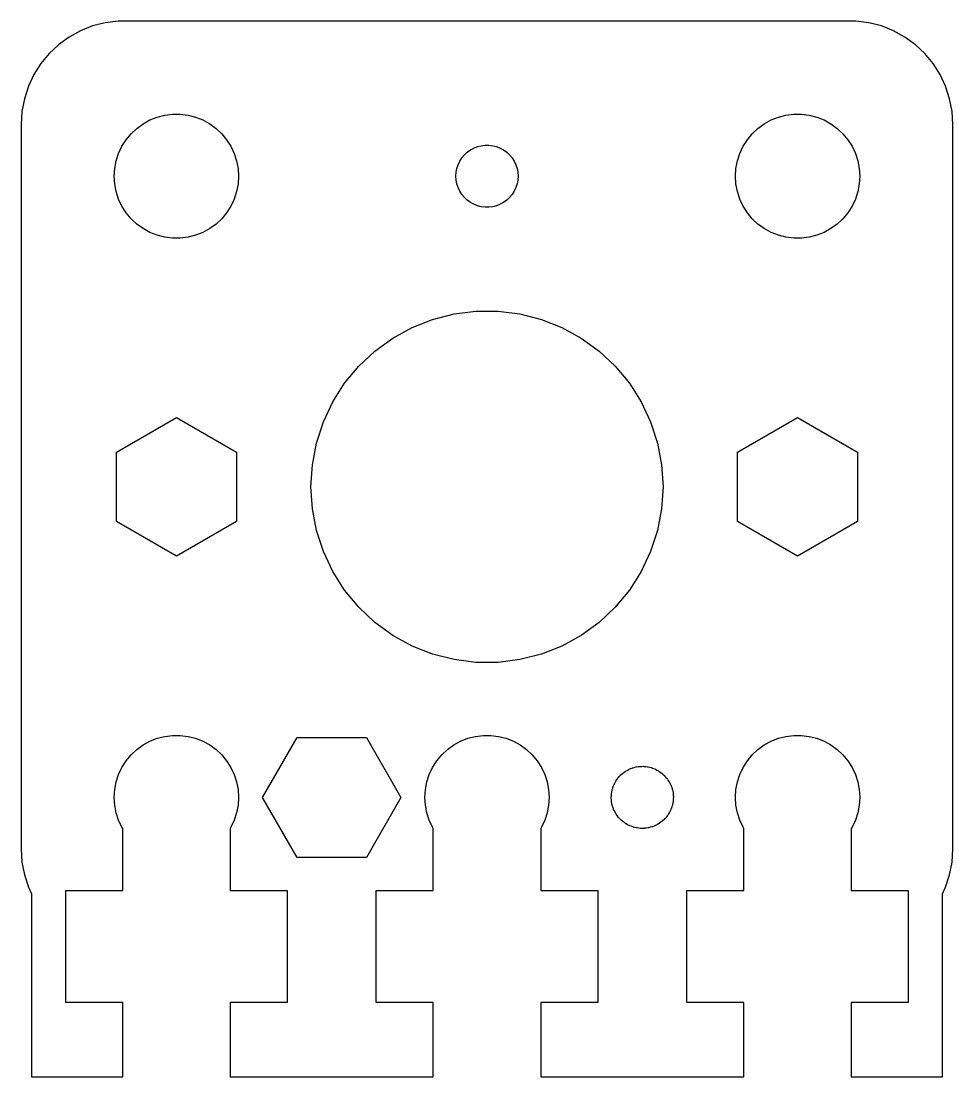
# Model space of a CAD drawing. Header units: metres. Extents: x -22 to 22, y -28 to 184.
# Drawn here: x -22.5 to 22.5, y 25.5 to 76.5 of the extents above; entities that cross this region are included whole.
import ezdxf

# ---------------------------------------------------------------- set-up
doc = ezdxf.new("R2010")
doc.units = ezdxf.units.M

msp = doc.modelspace()

# ---------------------------------------------------------------- linework, layer by layer
for p, q in [((-17.8139, 76.4901), (-18.4369, 76.4114)), ((17.8139, 76.4901), (-17.8139, 76.4901)), ((18.4369, 76.4114), (17.8139, 76.4901)), ((-19.6289, 76.0241), (-20.1791, 75.7216)), ((-19.0451, 76.2553), (-19.6289, 76.0241)), ((-18.4369, 76.4114), (-19.0451, 76.2553)), ((19.0451, 76.2553), (18.4369, 76.4114)), ((19.6289, 76.0241), (19.0451, 76.2553)), ((20.1791, 75.7216), (19.6289, 76.0241)), ((-20.1791, 75.7216), (-20.6871, 75.3526)), ((20.6871, 75.3526), (20.1791, 75.7216)), ((-20.6871, 75.3526), (-21.1448, 74.9227)), ((21.1448, 74.9227), (20.6871, 75.3526)), ((-21.1448, 74.9227), (-21.5451, 74.4389)), ((21.5451, 74.4389), (21.1448, 74.9227)), ((-21.5451, 74.4389), (-21.8815, 73.9088)), ((21.8815, 73.9088), (21.5451, 74.4389)), ((-21.8815, 73.9088), (-22.1489, 73.3406)), ((22.1489, 73.3406), (21.8815, 73.9088)), ((-22.1489, 73.3406), (-22.3429, 72.7434)), ((22.3429, 72.7434), (22.1489, 73.3406)), ((-22.3429, 72.7434), (-22.4606, 72.1267)), ((22.4606, 72.1267), (22.3429, 72.7434)), ((-22.4606, 72.1267), (-22.5, 71.5)), ((-15.927, 71.8532), (-15.5621, 71.9469)), ((-15.5621, 71.9469), (-15.1884, 71.9941)), ((-15.1884, 71.9941), (-14.8116, 71.9941)), ((-14.8116, 71.9941), (-14.4379, 71.9469)), ((-14.4379, 71.9469), (-14.0729, 71.8532)), ((14.0729, 71.8532), (14.4379, 71.9469)), ((14.4379, 71.9469), (14.8116, 71.9941)), ((14.8116, 71.9941), (15.1884, 71.9941)), ((15.1884, 71.9941), (15.5621, 71.9469)), ((15.5621, 71.9469), (15.927, 71.8532)), ((22.5, 71.5), (22.4606, 72.1267)), ((-22.5, 71.5), (-22.5, 36.5)), ((-16.9123, 71.3115), (-16.6075, 71.533)), ((-16.6075, 71.533), (-16.2773, 71.7145)), ((-16.2773, 71.7145), (-15.927, 71.8532)), ((-14.0729, 71.8532), (-13.7227, 71.7145)), ((-13.7227, 71.7145), (-13.3925, 71.533)), ((-13.3925, 71.533), (-13.0877, 71.3115)), ((13.0877, 71.3115), (13.3925, 71.533)), ((13.3925, 71.533), (13.7227, 71.7145)), ((13.7227, 71.7145), (14.0729, 71.8532)), ((15.927, 71.8532), (16.2773, 71.7145)), ((16.2773, 71.7145), (16.6075, 71.533)), ((16.6075, 71.533), (16.9123, 71.3115)), ((22.5, 36.5), (22.5, 71.5)), ((-17.427, 70.7634), (-17.1869, 71.0536)), ((-17.1869, 71.0536), (-16.9123, 71.3115)), ((-13.0877, 71.3115), (-12.8131, 71.0536)), ((-12.8131, 71.0536), (-12.5729, 70.7634)), ((12.5729, 70.7634), (12.8131, 71.0536)), ((12.8131, 71.0536), (13.0877, 71.3115)), ((16.9123, 71.3115), (17.1869, 71.0536)), ((17.1869, 71.0536), (17.427, 70.7634)), ((-17.7893, 70.1044), (-17.6289, 70.4453)), ((-17.6289, 70.4453), (-17.427, 70.7634)), ((-12.5729, 70.7634), (-12.3711, 70.4453)), ((-12.3711, 70.4453), (-12.2107, 70.1044)), ((-0.638657, 70.3572), (-0.463516, 70.4266)), ((-0.463516, 70.4266), (-0.281067, 70.4734)), ((-0.281067, 70.4734), (-0.094177, 70.497)), ((-0.094177, 70.497), (0.094177, 70.497)), ((0.094177, 70.497), (0.281067, 70.4734)), ((0.281067, 70.4734), (0.463516, 70.4266)), ((0.463516, 70.4266), (0.638657, 70.3572)), ((12.2107, 70.1044), (12.3711, 70.4453)), ((12.3711, 70.4453), (12.5729, 70.7634)), ((17.427, 70.7634), (17.6289, 70.4453)), ((17.6289, 70.4453), (17.7893, 70.1044)), ((-17.9057, 69.7461), (-17.7893, 70.1044)), ((-12.2107, 70.1044), (-12.0942, 69.7461)), ((-1.31445, 69.7226), (-1.21352, 69.8817)), ((-1.21352, 69.8817), (-1.09344, 70.0268)), ((-1.09344, 70.0268), (-0.956131, 70.1558)), ((-0.956131, 70.1558), (-0.803726, 70.2665)), ((-0.803726, 70.2665), (-0.638657, 70.3572)), ((0.638657, 70.3572), (0.803726, 70.2665)), ((0.803726, 70.2665), (0.956131, 70.1558)), ((0.956131, 70.1558), (1.09344, 70.0268)), ((1.09344, 70.0268), (1.21352, 69.8817)), ((1.21352, 69.8817), (1.31445, 69.7226)), ((12.0942, 69.7461), (12.2107, 70.1044)), ((17.7893, 70.1044), (17.9057, 69.7461)), ((-18, 69), (-17.9763, 69.376)), ((-17.9763, 69.376), (-17.9057, 69.7461)), ((-12.0942, 69.7461), (-12.0237, 69.376)), ((-12.0237, 69.376), (-12, 69)), ((-1.48816, 69.188), (-1.45287, 69.373)), ((-1.45287, 69.373), (-1.39465, 69.5522)), ((-1.39465, 69.5522), (-1.31445, 69.7226)), ((1.31445, 69.7226), (1.39465, 69.5522)), ((1.39465, 69.5522), (1.45287, 69.373)), ((1.45287, 69.373), (1.48816, 69.188)), ((12, 69), (12.0237, 69.376)), ((12.0237, 69.376), (12.0942, 69.7461)), ((17.9057, 69.7461), (17.9763, 69.376)), ((17.9763, 69.376), (18, 69)), ((-17.9763, 68.624), (-18, 69)), ((-12, 69), (-12.0237, 68.624)), ((-1.5, 69), (-1.48816, 69.188)), ((-1.48816, 68.812), (-1.5, 69)), ((1.48816, 69.188), (1.5, 69)), ((1.5, 69), (1.48816, 68.812)), ((12.0237, 68.624), (12, 69)), ((18, 69), (17.9763, 68.624)), ((-17.9057, 68.2539), (-17.9763, 68.624)), ((-12.0237, 68.624), (-12.0942, 68.2539)), ((-1.45287, 68.627), (-1.48816, 68.812)), ((-1.39465, 68.4478), (-1.45287, 68.627)), ((-1.31445, 68.2774), (-1.39465, 68.4478)), ((1.39465, 68.4478), (1.31445, 68.2774)), ((1.45287, 68.627), (1.39465, 68.4478)), ((1.48816, 68.812), (1.45287, 68.627)), ((12.0942, 68.2539), (12.0237, 68.624)), ((17.9763, 68.624), (17.9057, 68.2539)), ((-17.7893, 67.8956), (-17.9057, 68.2539)), ((-17.6289, 67.5547), (-17.7893, 67.8956)), ((-12.2107, 67.8956), (-12.3711, 67.5547)), ((-12.0942, 68.2539), (-12.2107, 67.8956)), ((-1.21352, 68.1183), (-1.31445, 68.2774)), ((-1.09344, 67.9732), (-1.21352, 68.1183)), ((-0.956131, 67.8442), (-1.09344, 67.9732)), ((-0.803726, 67.7335), (-0.956131, 67.8442)), ((0.956131, 67.8442), (0.803726, 67.7335)), ((1.09344, 67.9732), (0.956131, 67.8442)), ((1.21352, 68.1183), (1.09344, 67.9732)), ((1.31445, 68.2774), (1.21352, 68.1183)), ((12.2107, 67.8956), (12.0942, 68.2539)), ((12.3711, 67.5547), (12.2107, 67.8956)), ((17.7893, 67.8956), (17.6289, 67.5547)), ((17.9057, 68.2539), (17.7893, 67.8956)), ((-17.427, 67.2366), (-17.6289, 67.5547)), ((-12.3711, 67.5547), (-12.5729, 67.2366)), ((-0.638657, 67.6427), (-0.803726, 67.7335)), ((-0.463516, 67.5734), (-0.638657, 67.6427)), ((-0.281067, 67.5266), (-0.463516, 67.5734)), ((-0.094177, 67.5029), (-0.281067, 67.5266)), ((0.094177, 67.5029), (-0.094177, 67.5029)), ((0.281067, 67.5266), (0.094177, 67.5029)), ((0.463516, 67.5734), (0.281067, 67.5266)), ((0.638657, 67.6427), (0.463516, 67.5734)), ((0.803726, 67.7335), (0.638657, 67.6427)), ((12.5729, 67.2366), (12.3711, 67.5547)), ((17.6289, 67.5547), (17.427, 67.2366)), ((-17.1869, 66.9464), (-17.427, 67.2366)), ((-16.9123, 66.6884), (-17.1869, 66.9464)), ((-12.8131, 66.9464), (-13.0877, 66.6884)), ((-12.5729, 67.2366), (-12.8131, 66.9464)), ((12.8131, 66.9464), (12.5729, 67.2366)), ((13.0877, 66.6884), (12.8131, 66.9464)), ((17.1869, 66.9464), (16.9123, 66.6884)), ((17.427, 67.2366), (17.1869, 66.9464)), ((-16.6075, 66.467), (-16.9123, 66.6884)), ((-16.2773, 66.2855), (-16.6075, 66.467)), ((-13.3925, 66.467), (-13.7227, 66.2855)), ((-13.0877, 66.6884), (-13.3925, 66.467)), ((13.3925, 66.467), (13.0877, 66.6884)), ((13.7227, 66.2855), (13.3925, 66.467)), ((16.6075, 66.467), (16.2773, 66.2855)), ((16.9123, 66.6884), (16.6075, 66.467)), ((-15.927, 66.1468), (-16.2773, 66.2855)), ((-15.5621, 66.0531), (-15.927, 66.1468)), ((-15.1884, 66.0059), (-15.5621, 66.0531)), ((-14.8116, 66.0059), (-15.1884, 66.0059)), ((-14.4379, 66.0531), (-14.8116, 66.0059)), ((-14.0729, 66.1468), (-14.4379, 66.0531)), ((-13.7227, 66.2855), (-14.0729, 66.1468)), ((14.0729, 66.1468), (13.7227, 66.2855)), ((14.4379, 66.0531), (14.0729, 66.1468)), ((14.8116, 66.0059), (14.4379, 66.0531)), ((15.1884, 66.0059), (14.8116, 66.0059)), ((15.5621, 66.0531), (15.1884, 66.0059)), ((15.927, 66.1468), (15.5621, 66.0531)), ((16.2773, 66.2855), (15.927, 66.1468)), ((-2.62663, 62.084), (-1.59273, 62.3494)), ((-1.59273, 62.3494), (-0.533707, 62.4832)), ((-0.533707, 62.4832), (0.533707, 62.4832)), ((0.533707, 62.4832), (1.59273, 62.3494)), ((1.59273, 62.3494), (2.62663, 62.084)), ((-3.61911, 61.691), (-2.62663, 62.084)), ((2.62663, 62.084), (3.61911, 61.691)), ((-4.55452, 61.1768), (-3.61911, 61.691)), ((3.61911, 61.691), (4.55452, 61.1768)), ((-5.41809, 60.5494), (-4.55452, 61.1768)), ((4.55452, 61.1768), (5.41809, 60.5494)), ((-6.19623, 59.8186), (-5.41809, 60.5494)), ((5.41809, 60.5494), (6.19623, 59.8186)), ((-6.87663, 58.9962), (-6.19623, 59.8186)), ((6.19623, 59.8186), (6.87663, 58.9962)), ((-7.44859, 58.0949), (-6.87663, 58.9962)), ((6.87663, 58.9962), (7.44859, 58.0949)), ((-7.90309, 57.129), (-7.44859, 58.0949)), ((7.44859, 58.0949), (7.90309, 57.129)), ((-17.8982, 55.6733), (-15, 57.3466)), ((-15, 57.3466), (-12.1018, 55.6733)), ((-8.23296, 56.1139), (-7.90309, 57.129)), ((7.90309, 57.129), (8.23296, 56.1139)), ((12.1018, 55.6733), (15, 57.3466)), ((15, 57.3466), (17.8982, 55.6733)), ((-8.43297, 55.0653), (-8.23296, 56.1139)), ((8.23296, 56.1139), (8.43297, 55.0653)), ((-17.8982, 52.3267), (-17.8982, 55.6733)), ((-12.1018, 55.6733), (-12.1018, 52.3267)), ((12.1018, 52.3267), (12.1018, 55.6733)), ((17.8982, 55.6733), (17.8982, 52.3267)), ((-8.5, 54), (-8.43297, 55.0653)), ((8.43297, 55.0653), (8.5, 54)), ((-8.43297, 52.9347), (-8.5, 54)), ((8.5, 54), (8.43297, 52.9347)), ((-8.23296, 51.8861), (-8.43297, 52.9347)), ((8.43297, 52.9347), (8.23296, 51.8861)), ((-15, 50.6534), (-17.8982, 52.3267)), ((-12.1018, 52.3267), (-15, 50.6534)), ((15, 50.6534), (12.1018, 52.3267)), ((17.8982, 52.3267), (15, 50.6534)), ((-7.90309, 50.871), (-8.23296, 51.8861)), ((8.23296, 51.8861), (7.90309, 50.871)), ((-7.44859, 49.9051), (-7.90309, 50.871)), ((7.90309, 50.871), (7.44859, 49.9051)), ((-6.87663, 49.0038), (-7.44859, 49.9051)), ((7.44859, 49.9051), (6.87663, 49.0038)), ((-6.19623, 48.1814), (-6.87663, 49.0038)), ((6.87663, 49.0038), (6.19623, 48.1814)), ((-5.41809, 47.4506), (-6.19623, 48.1814)), ((6.19623, 48.1814), (5.41809, 47.4506)), ((-4.55452, 46.8232), (-5.41809, 47.4506)), ((5.41809, 47.4506), (4.55452, 46.8232)), ((-3.61911, 46.309), (-4.55452, 46.8232)), ((4.55452, 46.8232), (3.61911, 46.309)), ((-2.62663, 45.916), (-3.61911, 46.309)), ((-1.59273, 45.6506), (-2.62663, 45.916)), ((2.62663, 45.916), (1.59273, 45.6506)), ((3.61911, 46.309), (2.62663, 45.916)), ((-0.533707, 45.5168), (-1.59273, 45.6506)), ((0.533707, 45.5168), (-0.533707, 45.5168)), ((1.59273, 45.6506), (0.533707, 45.5168)), ((-16.2773, 41.7145), (-15.927, 41.8532)), ((-15.927, 41.8532), (-15.5621, 41.9469)), ((-15.5621, 41.9469), (-15.1884, 41.9941)), ((-15.1884, 41.9941), (-14.8116, 41.9941)), ((-14.8116, 41.9941), (-14.4379, 41.9469)), ((-14.4379, 41.9469), (-14.0729, 41.8532)), ((-14.0729, 41.8532), (-13.7227, 41.7145)), ((-10.8466, 39), (-9.17329, 41.8982)), ((-9.17329, 41.8982), (-5.82671, 41.8982)), ((-5.82671, 41.8982), (-4.1534, 39)), ((-1.27733, 41.7145), (-0.927048, 41.8532)), ((-0.927048, 41.8532), (-0.562134, 41.9469)), ((-0.562134, 41.9469), (-0.18837, 41.9941)), ((-0.18837, 41.9941), (0.18837, 41.9941)), ((0.18837, 41.9941), (0.562134, 41.9469)), ((0.562134, 41.9469), (0.927048, 41.8532)), ((0.927048, 41.8532), (1.27733, 41.7145)), ((13.7227, 41.7145), (14.0729, 41.8532)), ((14.0729, 41.8532), (14.4379, 41.9469)), ((14.4379, 41.9469), (14.8116, 41.9941)), ((14.8116, 41.9941), (15.1884, 41.9941)), ((15.1884, 41.9941), (15.5621, 41.9469)), ((15.5621, 41.9469), (15.927, 41.8532)), ((15.927, 41.8532), (16.2773, 41.7145)), ((-17.1869, 41.0536), (-16.9123, 41.3116)), ((-16.9123, 41.3116), (-16.6075, 41.533)), ((-16.6075, 41.533), (-16.2773, 41.7145)), ((-13.7227, 41.7145), (-13.3925, 41.533)), ((-13.3925, 41.533), (-13.0877, 41.3116)), ((-13.0877, 41.3116), (-12.8131, 41.0536)), ((-2.1869, 41.0536), (-1.91226, 41.3116)), ((-1.91226, 41.3116), (-1.60747, 41.533)), ((-1.60747, 41.533), (-1.27733, 41.7145)), ((1.27733, 41.7145), (1.60747, 41.533)), ((1.60747, 41.533), (1.91226, 41.3116)), ((1.91226, 41.3116), (2.1869, 41.0536)), ((12.8131, 41.0536), (13.0877, 41.3116)), ((13.0877, 41.3116), (13.3925, 41.533)), ((13.3925, 41.533), (13.7227, 41.7145)), ((16.2773, 41.7145), (16.6075, 41.533)), ((16.6075, 41.533), (16.9123, 41.3116)), ((16.9123, 41.3116), (17.1869, 41.0536)), ((-17.427, 40.7634), (-17.1869, 41.0536)), ((-12.8131, 41.0536), (-12.5729, 40.7634)), ((-2.42705, 40.7634), (-2.1869, 41.0536)), ((2.1869, 41.0536), (2.42705, 40.7634)), ((12.5729, 40.7634), (12.8131, 41.0536)), ((17.1869, 41.0536), (17.427, 40.7634)), ((-17.7893, 40.1044), (-17.6289, 40.4453)), ((-17.6289, 40.4453), (-17.427, 40.7634)), ((-12.5729, 40.7634), (-12.3711, 40.4453)), ((-12.3711, 40.4453), (-12.2107, 40.1044)), ((-2.78932, 40.1044), (-2.62891, 40.4453)), ((-2.62891, 40.4453), (-2.42705, 40.7634)), ((2.42705, 40.7634), (2.62891, 40.4453)), ((2.62891, 40.4453), (2.78932, 40.1044)), ((6.69626, 40.2665), (6.76505, 40.3043)), ((6.76505, 40.3043), (6.83304, 40.3436)), ((6.83304, 40.3436), (6.84753, 40.3497)), ((6.84753, 40.3497), (6.86133, 40.3573)), ((6.86133, 40.3573), (6.93431, 40.3861)), ((6.93431, 40.3861), (7.0067, 40.4166)), ((7.0067, 40.4166), (7.02184, 40.4208)), ((7.02184, 40.4208), (7.03647, 40.4266)), ((7.03647, 40.4266), (7.1125, 40.4461)), ((7.1125, 40.4461), (7.18813, 40.4672)), ((7.18813, 40.4672), (7.20369, 40.4695)), ((7.20369, 40.4695), (7.21892, 40.4734)), ((7.21892, 40.4734), (7.29681, 40.4833)), ((7.29681, 40.4833), (7.37448, 40.4948)), ((7.37448, 40.4948), (7.3902, 40.4951)), ((7.3902, 40.4951), (7.40581, 40.4971)), ((7.40581, 40.4971), (7.48433, 40.4971)), ((7.48433, 40.4971), (7.56281, 40.4987)), ((7.56281, 40.4987), (7.57845, 40.4971)), ((7.57845, 40.4971), (7.59418, 40.4971)), ((7.59418, 40.4971), (7.67207, 40.4872)), ((7.67207, 40.4872), (7.75015, 40.479)), ((7.75015, 40.479), (7.76546, 40.4754)), ((7.76546, 40.4754), (7.78107, 40.4734)), ((7.78107, 40.4734), (7.85712, 40.4539)), ((7.85712, 40.4539), (7.93353, 40.436)), ((7.93353, 40.436), (7.94829, 40.4305)), ((7.94829, 40.4305), (7.96352, 40.4266)), ((7.96352, 40.4266), (8.0365, 40.3977)), ((8.0365, 40.3977), (8.11009, 40.3703)), ((8.11009, 40.3703), (8.12404, 40.363)), ((8.12404, 40.363), (8.13866, 40.3573)), ((8.13866, 40.3573), (8.20744, 40.3194)), ((8.20744, 40.3194), (8.27704, 40.2831)), ((8.27704, 40.2831), (8.28995, 40.2741)), ((12.2107, 40.1044), (12.3711, 40.4453)), ((12.3711, 40.4453), (12.5729, 40.7634)), ((17.427, 40.7634), (17.6289, 40.4453)), ((17.6289, 40.4453), (17.7893, 40.1044)), ((-17.9057, 39.7461), (-17.7893, 40.1044)), ((-12.2107, 40.1044), (-12.0942, 39.7461)), ((-2.90575, 39.7461), (-2.78932, 40.1044)), ((2.78932, 40.1044), (2.90575, 39.7461)), ((6.18553, 39.7226), (6.2276, 39.7889)), ((6.2276, 39.7889), (6.26826, 39.8561)), ((6.26826, 39.8561), (6.27805, 39.8684)), ((6.27805, 39.8684), (6.28647, 39.8817)), ((6.28647, 39.8817), (6.33652, 39.9422)), ((6.33652, 39.9422), (6.38527, 40.0037)), ((6.38527, 40.0037), (6.39651, 40.0147)), ((6.39651, 40.0147), (6.40654, 40.0268)), ((6.40654, 40.0268), (6.46378, 40.0806)), ((6.46378, 40.0806), (6.51987, 40.1355)), ((6.51987, 40.1355), (6.53239, 40.145)), ((6.53239, 40.145), (6.54385, 40.1558)), ((6.54385, 40.1558), (6.60738, 40.2019)), ((6.60738, 40.2019), (6.66991, 40.2494)), ((6.66991, 40.2494), (6.68353, 40.2572)), ((6.68353, 40.2572), (6.69626, 40.2665)), ((8.28995, 40.2741), (8.30373, 40.2665)), ((8.30373, 40.2665), (8.36723, 40.2204)), ((8.36723, 40.2204), (8.43172, 40.1756)), ((8.43172, 40.1756), (8.44341, 40.165)), ((8.44341, 40.165), (8.45613, 40.1558)), ((8.45613, 40.1558), (8.51335, 40.102)), ((8.51335, 40.102), (8.5717, 40.0495)), ((8.5717, 40.0495), (8.58199, 40.0376)), ((8.58199, 40.0376), (8.59344, 40.0268)), ((8.59344, 40.0268), (8.64348, 39.9664)), ((8.64348, 39.9664), (8.69479, 39.9069)), ((8.69479, 39.9069), (8.70349, 39.8938)), ((8.70349, 39.8938), (8.71352, 39.8817)), ((8.71352, 39.8817), (8.75558, 39.8154)), ((8.75558, 39.8154), (8.79903, 39.75)), ((12.0942, 39.7461), (12.2107, 40.1044)), ((17.7893, 40.1044), (17.9057, 39.7461)), ((-18, 39), (-17.9763, 39.376)), ((-17.9763, 39.376), (-17.9057, 39.7461)), ((-12.0942, 39.7461), (-12.0237, 39.376)), ((-12.0237, 39.376), (-12, 39)), ((-3, 39), (-2.97633, 39.376)), ((-2.97633, 39.376), (-2.90575, 39.7461)), ((2.90575, 39.7461), (2.97633, 39.376)), ((2.97633, 39.376), (3, 39)), ((6.01183, 39.188), (6.02654, 39.2651)), ((6.02654, 39.2651), (6.03963, 39.3425)), ((6.03963, 39.3425), (6.04417, 39.3576)), ((6.04417, 39.3576), (6.04712, 39.373)), ((6.04712, 39.373), (6.07137, 39.4477)), ((6.07137, 39.4477), (6.09407, 39.5229)), ((6.09407, 39.5229), (6.10046, 39.5372)), ((6.10046, 39.5372), (6.10533, 39.5522)), ((6.10533, 39.5522), (6.13875, 39.6232)), ((6.13875, 39.6232), (6.17068, 39.6949)), ((6.17068, 39.6949), (6.17883, 39.7084)), ((6.17883, 39.7084), (6.18553, 39.7226)), ((8.79903, 39.75), (8.80603, 39.7359)), ((8.80603, 39.7359), (8.81445, 39.7226)), ((8.81445, 39.7226), (8.84787, 39.6516)), ((8.84787, 39.6516), (8.88278, 39.5813)), ((8.88278, 39.5813), (8.88795, 39.5664)), ((8.88795, 39.5664), (8.89465, 39.5522)), ((8.89465, 39.5522), (8.91891, 39.4775)), ((8.91891, 39.4775), (8.94473, 39.4034)), ((8.94473, 39.4034), (8.94801, 39.388)), ((8.94801, 39.388), (8.95287, 39.373)), ((8.95287, 39.373), (8.96758, 39.2959)), ((8.96758, 39.2959), (8.9839, 39.2191)), ((12, 39), (12.0237, 39.376)), ((12.0237, 39.376), (12.0942, 39.7461)), ((17.9057, 39.7461), (17.9763, 39.376)), ((17.9763, 39.376), (18, 39)), ((-17.9763, 38.624), (-18, 39)), ((-12, 39), (-12.0237, 38.624)), ((-9.17329, 36.1018), (-10.8466, 39)), ((-4.1534, 39), (-5.82671, 36.1018)), ((-2.97633, 38.624), (-3, 39)), ((3, 39), (2.97633, 38.624)), ((6, 39), (6.00491, 39.0783)), ((6.00098, 38.9843), (6, 39)), ((6.00032, 38.9686), (6.00098, 38.9843)), ((6.0069, 38.8904), (6.00032, 38.9686)), ((6.00491, 39.0783), (6.00821, 39.1568)), ((6.01183, 38.812), (6.0069, 38.8904)), ((6.00821, 39.1568), (6.01083, 39.1723)), ((6.01083, 39.1723), (6.01183, 39.188)), ((6.01477, 38.7966), (6.01183, 38.812)), ((6.01608, 38.7809), (6.01477, 38.7966)), ((6.03241, 38.7041), (6.01608, 38.7809)), ((8.98816, 38.812), (8.97345, 38.7349)), ((8.9839, 39.2191), (8.98521, 39.2035)), ((8.98521, 39.2035), (8.98816, 39.188)), ((8.98816, 39.188), (8.99309, 39.1096)), ((8.98915, 38.8277), (8.98816, 38.812)), ((8.99178, 38.8432), (8.98915, 38.8277)), ((8.99506, 38.9216), (8.99178, 38.8432)), ((8.99309, 39.1096), (8.99966, 39.0314)), ((9, 39), (8.99506, 38.9216)), ((8.99966, 39.0314), (8.99901, 39.0157)), ((8.99901, 39.0157), (9, 39)), ((12.0237, 38.624), (12, 39)), ((18, 39), (17.9763, 38.624)), ((-17.9057, 38.2539), (-17.9763, 38.624)), ((-17.7893, 37.8956), (-17.9057, 38.2539)), ((-12.0942, 38.2539), (-12.2107, 37.8956)), ((-12.0237, 38.624), (-12.0942, 38.2539)), ((-2.90575, 38.2539), (-2.97633, 38.624)), ((-2.78932, 37.8956), (-2.90575, 38.2539)), ((2.90575, 38.2539), (2.78932, 37.8956)), ((2.97633, 38.624), (2.90575, 38.2539)), ((6.04712, 38.627), (6.03241, 38.7041)), ((6.05197, 38.612), (6.04712, 38.627)), ((6.05525, 38.5966), (6.05197, 38.612)), ((6.08107, 38.5225), (6.05525, 38.5966)), ((6.10533, 38.4478), (6.08107, 38.5225)), ((6.11203, 38.4336), (6.10533, 38.4478)), ((6.1172, 38.4187), (6.11203, 38.4336)), ((6.15211, 38.3484), (6.1172, 38.4187)), ((6.18553, 38.2774), (6.15211, 38.3484)), ((6.19395, 38.2641), (6.18553, 38.2774)), ((6.20096, 38.25), (6.19395, 38.2641)), ((6.2444, 38.1846), (6.20096, 38.25)), ((8.81445, 38.2774), (8.77238, 38.2111)), ((8.82115, 38.2916), (8.81445, 38.2774)), ((8.8293, 38.3051), (8.82115, 38.2916)), ((8.86124, 38.3768), (8.8293, 38.3051)), ((8.89465, 38.4478), (8.86124, 38.3768)), ((8.89952, 38.4628), (8.89465, 38.4478)), ((8.90591, 38.4771), (8.89952, 38.4628)), ((8.92862, 38.5523), (8.90591, 38.4771)), ((8.95287, 38.627), (8.92862, 38.5523)), ((8.95581, 38.6424), (8.95287, 38.627)), ((8.96036, 38.6575), (8.95581, 38.6424)), ((8.97345, 38.7349), (8.96036, 38.6575)), ((12.0942, 38.2539), (12.0237, 38.624)), ((12.2107, 37.8956), (12.0942, 38.2539)), ((17.9057, 38.2539), (17.7893, 37.8956)), ((17.9763, 38.624), (17.9057, 38.2539)), ((-17.6289, 37.5547), (-17.7893, 37.8956)), ((-12.2107, 37.8956), (-12.3711, 37.5547)), ((-2.62891, 37.5547), (-2.78932, 37.8956)), ((2.78932, 37.8956), (2.62891, 37.5547)), ((6.28647, 38.1183), (6.2444, 38.1846)), ((6.29649, 38.1062), (6.28647, 38.1183)), ((6.30519, 38.0931), (6.29649, 38.1062)), ((6.35651, 38.0337), (6.30519, 38.0931)), ((6.40654, 37.9732), (6.35651, 38.0337)), ((6.418, 37.9624), (6.40654, 37.9732)), ((6.42828, 37.9505), (6.418, 37.9624)), ((6.48663, 37.898), (6.42828, 37.9505)), ((6.54385, 37.8442), (6.48663, 37.898)), ((6.55658, 37.835), (6.54385, 37.8442)), ((6.56827, 37.8245), (6.55658, 37.835)), ((6.63275, 37.7796), (6.56827, 37.8245)), ((6.69626, 37.7335), (6.63275, 37.7796)), ((6.71004, 37.7259), (6.69626, 37.7335)), ((8.30373, 37.7335), (8.23494, 37.6957)), ((8.31645, 37.7428), (8.30373, 37.7335)), ((8.33008, 37.7506), (8.31645, 37.7428)), ((8.39261, 37.7981), (8.33008, 37.7506)), ((8.45613, 37.8442), (8.39261, 37.7981)), ((8.46759, 37.855), (8.45613, 37.8442)), ((8.48012, 37.8645), (8.46759, 37.855)), ((8.53621, 37.9194), (8.48012, 37.8645)), ((8.59344, 37.9732), (8.53621, 37.9194)), ((8.60347, 37.9853), (8.59344, 37.9732)), ((8.61472, 37.9963), (8.60347, 37.9853)), ((8.66347, 38.0578), (8.61472, 37.9963)), ((8.71352, 38.1183), (8.66347, 38.0578)), ((8.72194, 38.1316), (8.71352, 38.1183)), ((8.73172, 38.1439), (8.72194, 38.1316)), ((8.77238, 38.2111), (8.73172, 38.1439)), ((12.3711, 37.5547), (12.2107, 37.8956)), ((17.7893, 37.8956), (17.6289, 37.5547)), ((-17.5942, 37.5), (-17.6289, 37.5547)), ((-17.5942, 34.5), (-17.5942, 37.5)), ((-12.3711, 37.5547), (-12.4058, 37.5)), ((-12.4058, 37.5), (-12.4058, 34.5)), ((-2.59418, 37.5), (-2.62891, 37.5547)), ((-2.59418, 34.5), (-2.59418, 37.5)), ((2.62891, 37.5547), (2.59418, 37.5)), ((2.59418, 37.5), (2.59418, 34.5)), ((6.72295, 37.717), (6.71004, 37.7259)), ((6.79254, 37.6806), (6.72295, 37.717)), ((6.86133, 37.6428), (6.79254, 37.6806)), ((6.87595, 37.637), (6.86133, 37.6428)), ((6.88989, 37.6297), (6.87595, 37.637)), ((6.96349, 37.6023), (6.88989, 37.6297)), ((7.03647, 37.5734), (6.96349, 37.6023)), ((7.0517, 37.5695), (7.03647, 37.5734)), ((7.06645, 37.564), (7.0517, 37.5695)), ((7.14287, 37.5461), (7.06645, 37.564)), ((7.21892, 37.5266), (7.14287, 37.5461)), ((7.23453, 37.5246), (7.21892, 37.5266)), ((7.24983, 37.521), (7.23453, 37.5246)), ((7.32791, 37.5128), (7.24983, 37.521)), ((7.40581, 37.503), (7.32791, 37.5128)), ((7.42154, 37.503), (7.40581, 37.503)), ((7.43718, 37.5013), (7.42154, 37.503)), ((7.51566, 37.503), (7.43718, 37.5013)), ((7.59418, 37.503), (7.51566, 37.503)), ((7.60979, 37.5049), (7.59418, 37.503)), ((7.6255, 37.5053), (7.60979, 37.5049)), ((7.70317, 37.5167), (7.6255, 37.5053)), ((7.78107, 37.5266), (7.70317, 37.5167)), ((7.7963, 37.5305), (7.78107, 37.5266)), ((7.81186, 37.5328), (7.7963, 37.5305)), ((7.88748, 37.5539), (7.81186, 37.5328)), ((7.96352, 37.5734), (7.88748, 37.5539)), ((7.97813, 37.5792), (7.96352, 37.5734)), ((7.99329, 37.5834), (7.97813, 37.5792)), ((8.06567, 37.6139), (7.99329, 37.5834)), ((8.13866, 37.6428), (8.06567, 37.6139)), ((8.15244, 37.6503), (8.13866, 37.6428)), ((8.16695, 37.6564), (8.15244, 37.6503)), ((8.23494, 37.6957), (8.16695, 37.6564)), ((12.4058, 37.5), (12.3711, 37.5547)), ((12.4058, 34.5), (12.4058, 37.5)), ((17.6289, 37.5547), (17.5942, 37.5)), ((17.5942, 37.5), (17.5942, 34.5)), ((-22.5, 36.5), (-22.4606, 35.8733)), ((22.4606, 35.8733), (22.5, 36.5)), ((-22.4606, 35.8733), (-22.3429, 35.2566)), ((-5.82671, 36.1018), (-9.17329, 36.1018)), ((22.3429, 35.2566), (22.4606, 35.8733)), ((-22.3429, 35.2566), (-22.1489, 34.6594)), ((22.1489, 34.6594), (22.3429, 35.2566)), ((-22.1489, 34.6594), (-22, 34.343)), ((-22, 34.343), (-22, 25.5)), ((-20.3466, 29.1), (-20.3466, 34.5)), ((-20.3466, 34.5), (-17.5942, 34.5)), ((-12.4058, 34.5), (-9.65337, 34.5)), ((-9.65337, 34.5), (-9.65337, 29.1)), ((-5.34662, 29.1), (-5.34662, 34.5)), ((-5.34662, 34.5), (-2.59418, 34.5)), ((2.59418, 34.5), (5.34662, 34.5)), ((5.34662, 34.5), (5.34662, 29.1)), ((9.65337, 29.1), (9.65337, 34.5)), ((9.65337, 34.5), (12.4058, 34.5)), ((17.5942, 34.5), (20.3466, 34.5)), ((20.3466, 34.5), (20.3466, 29.1)), ((22, 34.343), (22.1489, 34.6594)), ((22, 25.5), (22, 34.343)), ((-17.5942, 29.1), (-20.3466, 29.1)), ((-17.5942, 25.5), (-17.5942, 29.1)), ((-9.65337, 29.1), (-12.4058, 29.1)), ((-12.4058, 29.1), (-12.4058, 25.5)), ((-2.59418, 29.1), (-5.34662, 29.1)), ((-2.59418, 25.5), (-2.59418, 29.1)), ((5.34662, 29.1), (2.59418, 29.1)), ((2.59418, 29.1), (2.59418, 25.5)), ((12.4058, 29.1), (9.65337, 29.1)), ((12.4058, 25.5), (12.4058, 29.1)), ((20.3466, 29.1), (17.5942, 29.1)), ((17.5942, 29.1), (17.5942, 25.5)), ((-22, 25.5), (-17.5942, 25.5)), ((-12.4058, 25.5), (-2.59418, 25.5)), ((2.59418, 25.5), (12.4058, 25.5)), ((17.5942, 25.5), (22, 25.5))]:
    msp.add_line(p, q)

doc.saveas('drawing.dxf')
